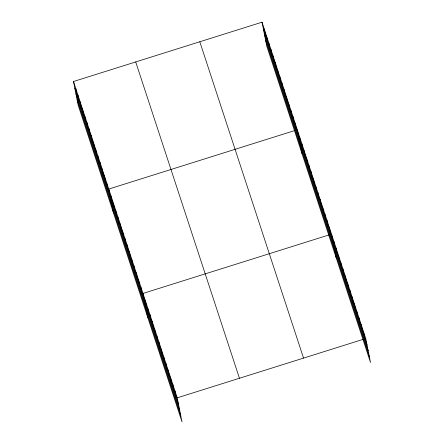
<?xml version="1.0" encoding="UTF-8"?>
<svg xmlns="http://www.w3.org/2000/svg" width="444" height="444" viewBox="0 0 444 444"><rect width="100%" height="100%" fill="white"/><g stroke="black" fill="none" stroke-linecap="round" stroke-linejoin="round"><path stroke-width="0.67" d="M73.499 81.502L177.228 397.83L181.979 421.8L78.244 105.478L73.499 81.502L262.021 22.2L365.756 338.522L370.501 362.498L266.772 46.17L262.021 22.2M294.777 130.542L108.763 189.055L113.514 213.026M329.01 234.926L142.996 293.44L147.747 317.416M330.269 234.532L331.524 234.138L336.269 258.108M177.228 397.83L363.242 339.316M364.502 338.922L365.756 338.522M263.314 28.716L367.049 345.044M264.452 34.477L368.187 350.804M265.629 40.415L369.364 356.737M199.811 41.769L303.541 358.092M135.709 61.932L239.444 378.255M74.786 88.023L178.521 404.345M75.93 93.784L179.659 410.106M77.101 99.717L180.836 416.039M363.475 331.563L364.768 338.084M361.194 324.603L362.482 331.124M358.913 317.649L360.201 324.164M356.626 310.689L357.92 317.205M354.345 303.729L355.638 310.245M352.064 296.77L353.357 303.285M349.783 289.81L351.071 296.326M347.502 282.85L348.79 289.371M345.216 275.891L346.509 282.412M342.935 268.931L344.228 275.452M340.653 261.971L341.947 268.492M338.372 255.017L339.66 261.533M336.091 248.057L337.379 254.573M333.805 241.098L335.098 247.613M329.243 227.178L330.536 233.694M326.962 220.218L328.249 226.734M324.681 213.259L325.968 219.78M322.394 206.299L323.687 212.82M320.113 199.339L321.406 205.861M317.832 192.38L319.125 198.901M315.551 185.426L316.838 191.941M313.27 178.466L314.557 184.982M310.983 171.506L312.276 178.022M308.702 164.546L309.995 171.062M306.421 157.587L307.714 164.102M304.14 150.627L305.428 157.143M301.859 143.667L303.147 150.189M299.572 136.708L300.866 143.229M297.291 129.748L302.037 153.724M295.088 123.027L296.381 129.548M292.885 116.306L294.172 122.822M290.681 109.585L291.969 116.1M288.472 102.864L289.766 109.379M286.269 96.143L287.562 102.658M284.066 89.416L285.359 95.937M281.862 82.695L283.15 89.216M279.659 75.974L280.947 82.495M277.456 69.253L278.743 75.769M275.247 62.532L276.54 69.048M273.043 55.811L274.337 62.327M270.84 49.09L272.133 55.605M268.637 42.363L269.924 48.884M266.433 35.642L267.721 42.163M264.23 28.921L265.518 35.442M174.947 390.87L176.24 397.386M172.666 383.91L173.959 390.426M170.385 376.95L171.673 383.466M168.104 369.991L169.392 376.506M165.817 363.031L167.111 369.552M163.536 356.071L164.829 362.593M161.255 349.112L162.548 355.633M158.974 342.152L160.262 348.673M156.693 335.198L157.981 341.714M154.407 328.238L155.7 334.754M152.126 321.278L153.419 327.794M149.844 314.319L151.138 320.834M147.563 307.359L148.851 313.875M145.282 300.399L146.57 306.915M140.715 286.48L142.008 293.001M138.434 279.52L139.727 286.041M136.153 272.566L137.44 279.082M133.872 265.606L135.159 272.122M131.585 258.647L132.878 265.162M129.304 251.687L130.597 258.203M127.023 244.727L128.316 251.243M124.742 237.768L126.029 244.283M122.461 230.808L123.748 237.329M120.174 223.848L121.467 230.369M117.893 216.888L119.186 223.41M115.612 209.929L116.905 216.45M113.331 202.975L114.619 209.49M111.05 196.015L112.338 202.531M106.56 182.334L107.853 188.85M104.357 175.608L105.65 182.129M102.153 168.887L103.441 175.408M99.95 162.165L101.238 168.687M97.747 155.444L99.034 161.96M95.538 148.723L96.831 155.239M93.334 142.002L94.628 148.518M91.131 135.281L92.424 141.797M88.928 128.555L90.215 135.076M86.724 121.834L88.012 128.355M84.515 115.113L85.809 121.634M82.312 108.392L83.605 114.907M80.109 101.67L81.402 108.186M77.905 94.949L79.193 101.465M75.702 88.228L76.99 94.744"/></g></svg>
